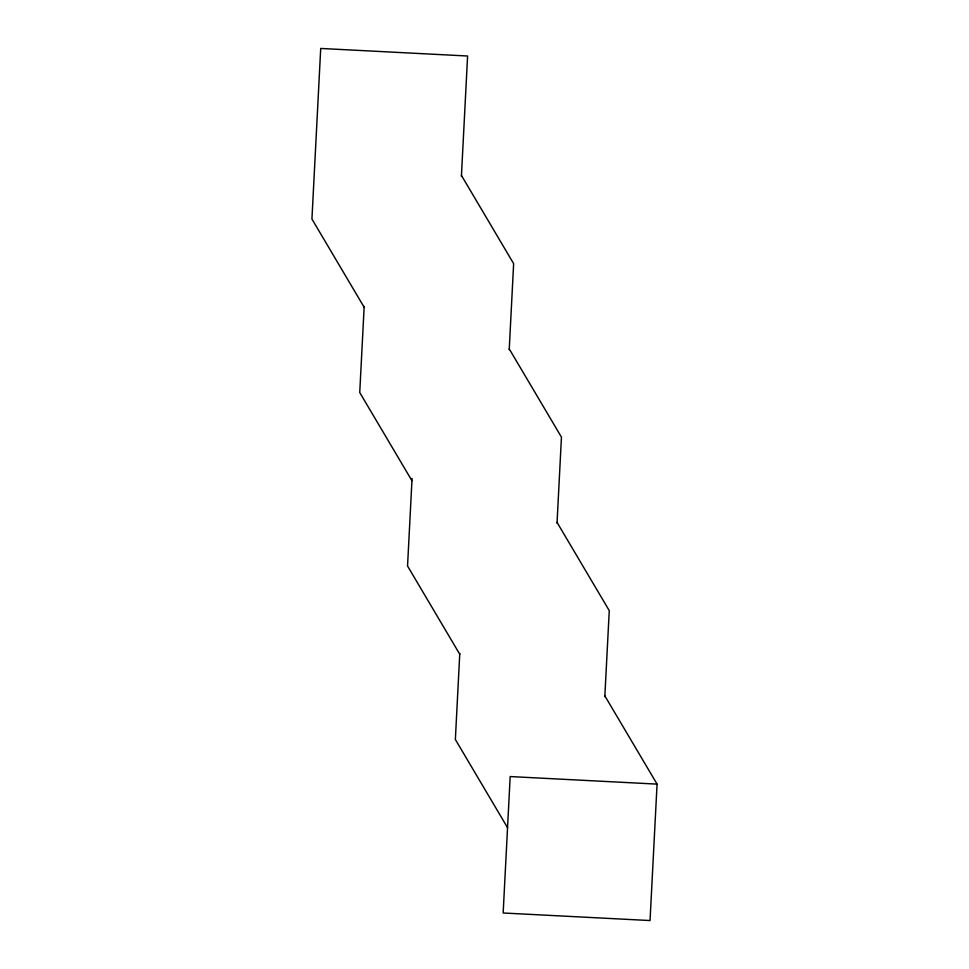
<?xml version="1.0" encoding="UTF-8"?>
<svg xmlns="http://www.w3.org/2000/svg" width="969" height="969" viewBox="0 0 969 969"><rect width="100%" height="100%" fill="white"/><g stroke="black" fill="none" stroke-linecap="round" stroke-linejoin="round"><path stroke-width="1.45" d="M364.174 306.47L359.741 392.518L411.934 480.721M412.055 478.456L407.549 566.005L459.742 654.208M461.401 176.431L467.603 56.008L320.715 48.45L311.933 219.03L364.126 307.234M459.778 653.457L455.357 739.504L507.55 827.696M509.222 349.688L513.643 263.653L461.45 175.45M557.03 523.187L561.451 437.14L509.258 348.937M604.826 696.675L609.259 610.627L557.066 522.424M657.067 784.115L650.042 920.55L503.153 912.992L510.178 776.557L657.067 784.115L604.874 695.924"/></g></svg>
